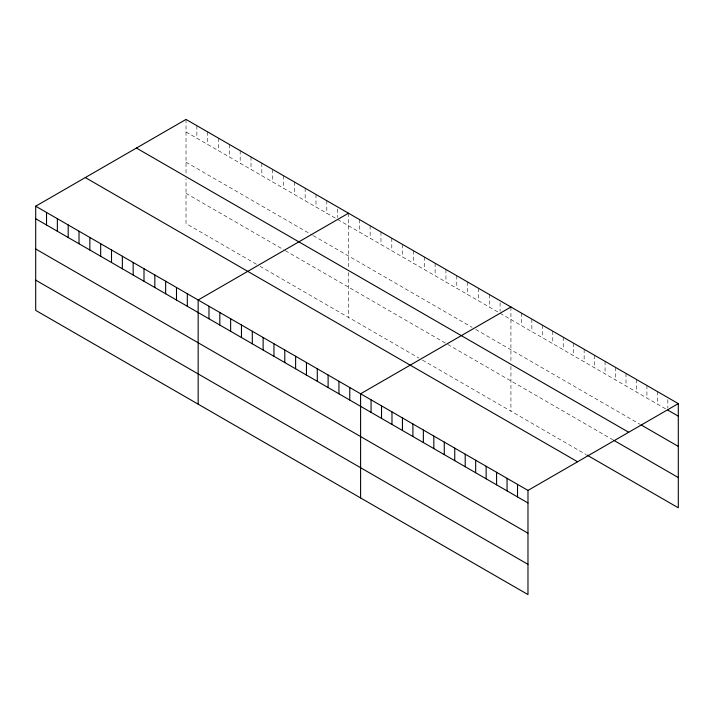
<?xml version="1.0" encoding="UTF-8"?>
<svg xmlns="http://www.w3.org/2000/svg" width="714" height="714" viewBox="0 0 714 714"><rect width="100%" height="100%" fill="white"/><g stroke="black" fill="none" stroke-linecap="round" stroke-linejoin="round"><path stroke-width="0.54" stroke-dasharray="3.57 2.68" d="M186.024 119.416L186.024 174.653M186.024 131.947L335.839 218.439M337.651 219.484L498.292 312.232M500.095 313.276L665.939 409.024M186.024 162.185L312.375 235.138M313.276 235.656L472.124 327.36M475.729 329.449L640.262 424.437M186.024 193.342L283.494 249.614M285.305 250.659L445.947 343.407M447.749 344.451L612.683 439.672M256.424 264.225L186.024 223.58L186.024 178.803M260.03 266.304L418.868 358.017M422.483 360.097L586.051 454.532M667.84 399.679L667.84 408.033M657.38 391.549L657.38 404.079M646.92 385.506L646.92 398.046M636.46 379.473L636.46 392.004M625.999 373.431L625.999 385.962M615.539 367.389L615.539 379.919M605.07 361.355L605.07 373.886M594.61 355.313L594.61 367.844M584.15 349.271L584.15 361.802M573.69 343.229L573.69 355.768M563.23 337.195L563.23 349.726M552.77 331.153L552.77 343.684M542.31 325.111L542.31 337.651M531.85 319.078L531.85 331.608M521.39 313.035L521.39 325.566M510.929 306.993L510.929 362.23M510.929 366.38L510.929 411.157M500.095 302.834L500.095 311.188M489.269 294.489L489.269 307.02M478.434 288.242L478.434 300.772M467.608 281.985L467.608 294.516M456.781 275.729L456.781 288.269M445.947 269.481L445.947 282.012M435.121 263.225L435.121 275.756M424.286 256.978L424.286 269.508M413.46 250.721L413.46 263.252M402.625 244.474L402.625 257.004M391.799 238.217L391.799 250.748M380.964 231.961L380.964 244.5M370.138 225.713L370.138 238.244M359.303 219.457L359.303 231.988M348.477 213.209L348.477 268.437M348.477 272.596L348.477 317.373M337.651 209.041L337.651 217.395M326.816 200.705L326.816 213.236M315.99 194.449L315.99 206.98M305.155 188.193L305.155 200.732M294.329 181.945L294.329 194.476M283.494 175.689L283.494 188.219M272.668 169.441L272.668 181.972M261.833 163.185L261.833 175.715M251.007 156.928L251.007 169.468M240.181 150.681L240.181 163.211M229.346 144.424L229.346 156.955M218.52 138.177L218.52 150.708M207.685 131.92L207.685 144.451M196.859 125.673L196.859 138.204"/><path stroke-width="1.07" d="M35.7 206.203L527.976 490.42L527.976 594.583L35.7 310.376L35.7 206.203L186.024 119.416L678.3 403.624L678.3 507.797L587.006 455.086M348.477 213.209L198.153 299.996L198.153 404.16M510.929 306.993L360.597 393.789L360.597 497.953M527.976 490.42L678.3 403.624M667.84 410.122L678.3 416.164M641.208 424.991L678.3 446.402M136.419 148.057L628.695 432.265M613.629 440.217L678.3 477.55M85.305 177.563L577.581 461.779M35.7 218.743L527.976 502.951M35.7 248.981L527.976 533.188M35.7 280.129L527.976 564.346M517.516 484.378L517.516 496.908M507.056 478.335L507.056 490.875M496.587 472.302L496.587 484.833M486.127 466.26L486.127 478.791M475.667 460.218L475.667 472.757M465.207 454.184L465.207 466.715M454.747 448.142L454.747 460.673M444.286 442.1L444.286 454.631M433.826 436.067L433.826 448.597M423.366 430.024L423.366 442.555M412.906 423.982L412.906 436.513M402.446 417.949L402.446 430.48M391.986 411.907L391.986 424.437M381.526 405.864L381.526 418.395M371.057 399.822L371.057 412.362M349.771 387.532L349.771 400.063M338.945 381.285L338.945 393.816M328.11 375.028L328.11 387.559M317.284 368.772L317.284 381.312M306.449 362.525L306.449 375.055M295.623 356.268L295.623 368.799M284.788 350.021L284.788 362.551M273.962 343.764L273.962 356.295M263.127 337.517L263.127 350.047M252.301 331.26L252.301 343.791M241.466 325.004L241.466 337.543M230.64 318.756L230.64 331.287M219.814 312.5L219.814 325.031M208.979 306.252L208.979 318.783M187.318 293.749L187.318 306.279M176.492 287.492L176.492 300.023M165.657 281.236L165.657 293.775M154.831 274.988L154.831 287.519M143.996 268.732L143.996 281.262M133.17 262.484L133.17 275.015M122.344 256.228L122.344 268.759M111.509 249.971L111.509 262.511M100.683 243.724L100.683 256.255M89.848 237.467L89.848 249.998M79.022 231.22L79.022 243.751M68.187 224.964L68.187 237.494M57.361 218.716L57.361 231.247M46.526 212.46L46.526 224.99"/></g></svg>
